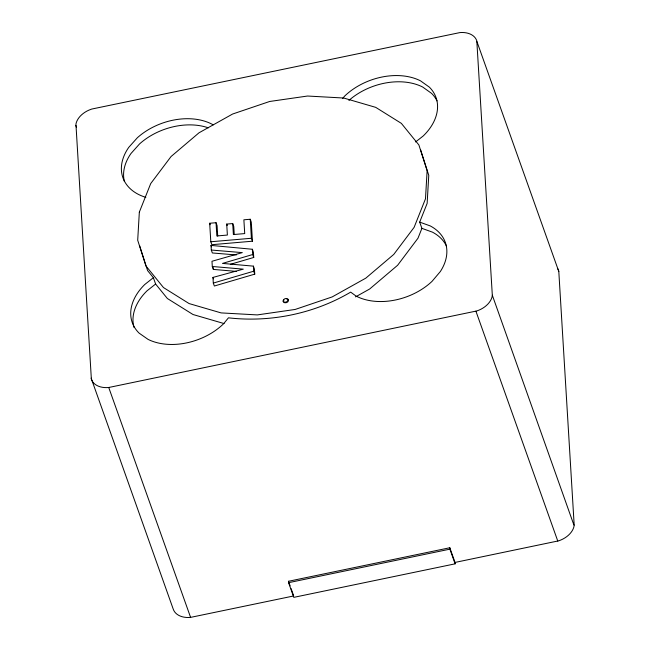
<?xml version="1.0" encoding="UTF-8"?>
<svg xmlns="http://www.w3.org/2000/svg" width="650" height="650" viewBox="0 0 650 650"><rect width="100%" height="100%" fill="white"/><g stroke="black" fill="none" stroke-linecap="round" stroke-linejoin="round"><path stroke-width="0.97" d="M492.318 295.214L492.286 295.815A20.377 14.081 -19.6 0 1 476.824 310.944L108.672 387.506A20.654 14.267 -19.6 0 1 91.366 379.194L75.928 124.142A20.564 14.211 -19.6 0 1 88.855 110.159L91.731 109.062L459.924 32.589A20.288 14.016 -19.6 0 1 476.799 40.893L492.318 295.214L574.137 525.696A20.377 14.081 -19.6 0 1 558.675 540.832L455.032 562.429L455.114 563.834L293.8 597.358L288.576 582.676L288.486 581.279L449.8 547.755L455.032 562.429M288.332 299.886L286.837 301.844L284.765 302.266L283.27 301.576M283.238 301.486L283.944 300.04M355.55 296.887L369.679 288.99L397.621 265.265L417.983 238.209L421.907 228.353L419.681 222.113L427.139 203.418L428.764 175.321L420.534 149.589M342.68 98.459L344.598 96.143A55.307 38.212 -19.6 0 1 420.436 80.795L429.366 87.149A55.307 38.212 -19.6 0 1 423.215 135.972L415.577 141.952M139.653 245.789L147.582 270.571L153.359 277.696L144.755 284.505A55.136 38.09 -19.6 0 0 139.108 333.125L148.086 339.398A55.136 38.09 -19.6 0 0 223.657 323.692L228.443 317.826C270.473 322.668 314.234 313.666 350.675 292.126L356.037 296.059A55.413 38.285 -19.6 0 0 432.039 281.352L440.31 271.578A55.413 38.285 -19.6 0 0 430.178 225.891L419.681 222.113M153.359 277.696L155.618 284.026L147.014 290.834A55.136 38.09 -19.6 0 0 134.054 327.478M252.363 249.259L252.688 254.532L222.487 263.412L253.386 266.134L254.434 269.067L254.743 274.146L214.354 286.016L213.306 283.083L212.964 277.42L243.287 269.149L212.298 266.484L211.981 261.276L242.287 252.614L211.307 250.039L211.023 245.408L252.363 249.259L253.411 252.184L253.727 257.465L230.352 264.339M213.306 283.083L253.695 271.221L253.386 266.134M288.576 582.676L449.889 549.153L449.8 547.755M91.146 378.137L173.217 609.074A20.654 14.267 -19.6 0 0 190.531 617.394L293.711 595.952M250.25 219.253L243.88 219.797L244.717 233.586L233.382 234.553L232.724 223.568L226.712 224.079L227.378 235.056L216.848 235.966L216.044 222.714L209.682 223.251L210.803 241.759L211.843 244.693L252.444 241.207L251.29 222.178L250.25 219.253L251.404 238.274L252.444 241.207M210.803 241.759L251.404 238.274M236.332 254.963L212.347 252.964L211.307 250.039M212.298 266.484L213.346 269.417L236.332 271.391M286.772 299.049L288.291 299.788M224.039 323.562L193.009 314.519L167.367 298.504L155.618 284.026M421.907 228.353L432.404 232.131A55.413 38.285 -19.6 0 1 446.534 246.196M476.946 41.633L558.805 271.513L574.178 525.102M475.922 311.196L557.781 541.076M449.889 549.153L455.114 563.834M252.688 254.532L253.727 257.465M253.695 271.221L254.743 274.146M232.724 223.568L233.764 226.501L234.244 234.479M226.712 224.079L227.232 225.542M216.044 222.714L217.092 225.639L217.717 236.056M209.682 223.251L210.202 224.721M211.023 245.408L211.543 246.87M212.964 277.42L213.484 278.891M288.486 581.279L290.119 585.861M291.102 588.616L293.386 595.034M75.822 125.401L76.505 127.311M108.737 387.498L190.596 617.386M558.805 271.513L558.659 270.774A20.288 14.016 -19.6 0 0 557.789 268.791M213.241 267.678L213.346 269.417M124.394 181.496A55.283 38.196 -19.6 0 1 130.975 153.514L139.579 143.902A55.283 38.196 -19.6 0 1 208.301 127.822M348.912 100.425A55.307 38.212 -19.6 0 1 422.646 87.011L431.576 93.373A55.307 38.212 -19.6 0 1 437.019 100.88M145.844 197.34A55.283 38.196 -19.6 0 1 128.773 147.339L137.386 137.727A55.283 38.196 -19.6 0 1 213.224 124.857M139.336 212.127L137.702 240.224L145.941 265.956L163.475 287.56L189.109 303.574L221.106 312.902L257.286 314.909L295.173 309.449L332.191 296.912L365.82 278.143L393.762 254.418L414.115 227.354L425.49 198.803L427.123 170.706L418.892 144.974L401.359 123.37L375.716 107.356L343.72 98.028L307.548 96.029L269.652 101.481L232.635 114.018L199.014 132.795L171.072 156.52L150.711 183.576L139.336 212.127M288.527 300.454L287.861 301.852L286.016 302.754L284.082 302.616L283.034 300.918C283.303 298.748 286.544 297.668 288.088 299.219L288.527 300.454"/></g></svg>
